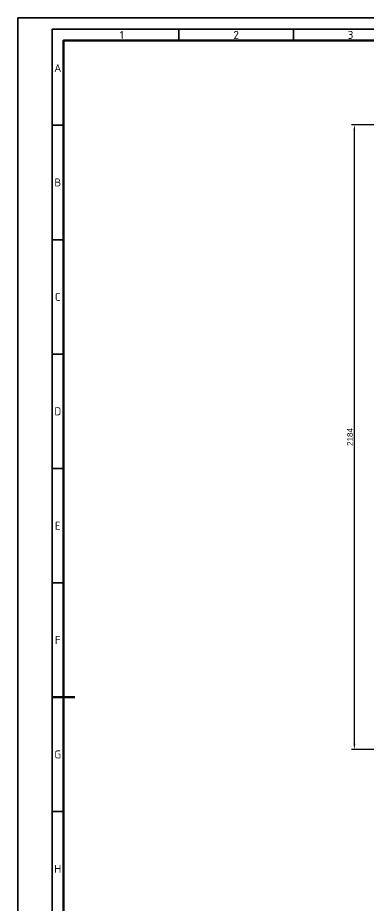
# Model space of a CAD drawing. Header units: millimetres. Extents: x 3186 to 4027, y 1197 to 1791.
# Drawn here: x 3186.3 to 3339.6, y 1403.2 to 1791.1 of the extents above; entities that cross this region are included whole.
import ezdxf

# ---------------------------------------------------------------- set-up
doc = ezdxf.new("R2010")
doc.units = ezdxf.units.MM
doc.header["$LTSCALE"] = 0.25
for name, color, linetype, lineweight in [('Chu cai', 90, 'Continuous', 25), ('Khung dam', 30, 'Continuous', 70), ('Khung nhat', 130, 'Continuous', 35), ('KHUNGMANH', 4, 'Continuous', 35), ('KICH THUOC', 1, 'Continuous', 25)]:
    doc.layers.add(name, color=color, linetype=linetype, lineweight=lineweight)
doc.styles.get("Standard").update_dxf_attribs({"font": 'arial.ttf'})
doc.styles.add('style1', font='isocpeur.ttf', dxfattribs={"height": 3.5})
doc.dimstyles.new('ISO 25', dxfattribs={"dimtxt": 2.5, "dimasz": 2.5, "dimexe": 1.25, "dimexo": 0.625, "dimtad": 2, "dimtoh": 1, "dimdec": 0, "dimzin": 0, "dimdsep": 46, "dimtxsty": 'Standard', "dimcen": 2.5, "dimadec": 0, "dimazin": 0, "dimtfac": 1, "dimtdec": 0, "dimtofl": 0, "dimtmove": 0, "dimatfit": 3, "dimfxl": 1, "dimtolj": 1, "dimtzin": 0, "dimarcsym": 0})

# ---------------------------------------------------------------- blocks, each defined once
blk = doc.blocks.new('*D511')
at = {"layer": 'KICH THUOC', "color": 0, "lineweight": -2, "transparency": 16777216}
for p, q in [((3396.64, 1744.31), (3332.23, 1744.31)), ((3333.48, 1473.79), (3333.48, 1741.81)), ((3392.53, 1471.29), (3332.23, 1471.29))]:
    blk.add_line(p, q, dxfattribs=at)
at = {"layer": 'KICH THUOC', "color": 0, "transparency": 16777216}
for points in [[(3333.07, 1741.81), (3333.9, 1741.81), (3333.48, 1744.31)], [(3333.07, 1473.79), (3333.9, 1473.79), (3333.48, 1471.29)]]:
    blk.add_solid(points, dxfattribs=at)
at = {"layer": 'KICH THUOC', "color": 0, "transparency": 16777216, "insert": (3331.58, 1607.8), "char_height": 2.5, "attachment_point": 5, "rotation": 90}
blk.add_mtext('\\A1;2184', dxfattribs=at)

msp = doc.modelspace()

# ---------------------------------------------------------------- linework, layer by layer
at = {"layer": 'Khung dam'}
msp.add_line((3201.31, 1494.06), (3211.31, 1494.06), dxfattribs=at)
msp.add_lwpolyline([(3206.31, 1207.06), (4017.31, 1207.06), (4017.31, 1781.06), (3206.31, 1781.06)], close=True, dxfattribs=at)
at = {"layer": 'Khung nhat'}
for points in [[(3186.31, 1791.06), (4027.31, 1791.06), (4027.31, 1197.06), (3186.31, 1197.06)], [(3201.31, 1202.06), (4022.31, 1202.06), (4022.31, 1786.06), (3201.31, 1786.06)]]:
    msp.add_lwpolyline(points, close=True, dxfattribs=at)
at = {"layer": 'KHUNGMANH'}
for p, q in [((3256.81, 1786.06), (3256.81, 1781.06)), ((3306.81, 1786.06), (3306.81, 1781.06)), ((3201.31, 1744.06), (3206.31, 1744.06)), ((3201.31, 1694.06), (3206.31, 1694.06)), ((3201.31, 1644.06), (3206.31, 1644.06)), ((3201.31, 1594.06), (3206.31, 1594.06)), ((3201.31, 1594.06), (3206.31, 1594.06)), ((3201.31, 1594.06), (3206.31, 1594.06)), ((3201.31, 1544.06), (3206.31, 1544.06)), ((3201.31, 1494.06), (3206.31, 1494.06)), ((3201.31, 1444.06), (3206.31, 1444.06))]:
    msp.add_line(p, q, dxfattribs=at)

# ---------------------------------------------------------------- texts
at = {"layer": 'Chu cai', "char_height": 3.5, "attachment_point": 5, "style": 'style1'}
for s, width, insert in [('1', 50, (3231.81, 1783.56)), ('2', 50, (3281.81, 1783.56)), ('3', 50, (3331.81, 1783.56)), ('A', 5, (3203.81, 1769.06)), ('B', 5, (3203.81, 1719.06)), ('C', 5, (3203.81, 1669.06)), ('D', 5, (3203.81, 1619.06)), ('E', 5, (3203.81, 1569.06)), ('F', 5, (3203.81, 1519.06)), ('G', 5, (3203.81, 1469.06)), ('H', 5, (3203.81, 1419.06))]:
    msp.add_mtext_dynamic_manual_height_columns(s, width=width, gutter_width=12.5, heights=[0], dxfattribs=dict(at, insert=insert))

# ---------------------------------------------------------------- dimensions: what is measured, and where the dimension line sits
at = {"layer": 'KICH THUOC'}
dim = msp.add_linear_dim(base=(3333.48, 1744.31), p1=(3393.15, 1471.29), p2=(3397.27, 1744.31), angle=90, dimstyle='ISO 25', override={"dimlfac": 8}, dxfattribs=at)
dim.commit()
dim.dimension.update_dxf_attribs({"geometry": '*D511', "text_midpoint": (3333.48, 1607.8), "dimtype": 160})

doc.saveas('drawing.dxf')
